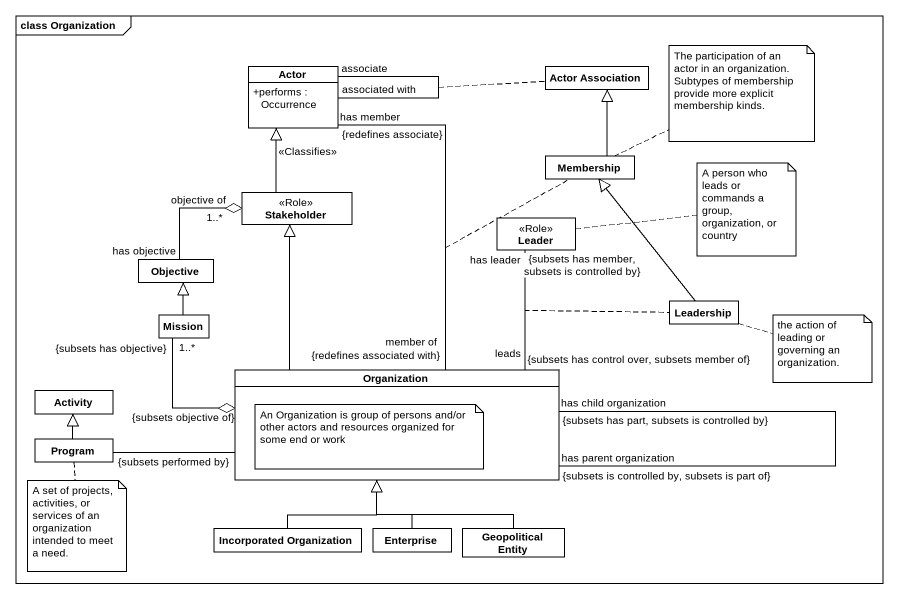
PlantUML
@startuml
mainframe class Organization
hide circle
hide empty members
skinparam classAttributeIconSize 0
class "Actor" as Actor_ {
  +performs : Occurrence
}
class "Actor Association" as Actor_Association
class Membership
class Stakeholder <<Role>>
class Leader <<Role>>
class Objective
class Mission
class Leadership
class Activity
class Organization
class Program
class "Incorporated Organization" as Incorporated_Organization
class Enterprise
class "Geopolitical Entity" as Geopolitical_Entity
Actor_ "associated with" -- "associate" Actor_
(Actor_, Actor_) .. Actor_Association
Membership -up-|> Actor_Association
Stakeholder -up-|> Actor_ : <<Classifies>>
Stakeholder "objective of\n1..*" o-left- "has objective" Objective
Leader "has leader\n{subsets has member, subsets is controlled by}" -- "leads\n{subsets has control over, subsets member of}" Organization
(Leader, Organization) .. Leadership
Mission -up-|> Objective
Leadership -up-|> Membership
Organization "member of\n{redefines associated with}" -up- "has member\n{redefines associate}" Actor_
(Organization, Actor_) .. Membership
Organization -up-|> Stakeholder
Organization "{subsets objective of}" o-left- "1..*\n{subsets has objective}" Mission
Organization "has child organization\n{subsets has part, subsets is controlled by}" -- "has parent organization\n{subsets is controlled by, subsets is part of}" Organization
Organization "{subsets performed by}" -left- Program
Program -up-|> Activity
Incorporated_Organization -up-|> Organization
Enterprise -up-|> Organization
Geopolitical_Entity -up-|> Organization
note right of Membership : The participation of an actor in an organization. Subtypes of membership provide more explicit membership kinds.
note right of Leader : A person who leads or commands a group, organization, or country
note right of Leadership : the action of leading or governing an organization.
note left of Organization : An Organization is group of persons and/or other actors and resources organized for some end or work
note bottom of Program : A set of projects, activities, or services of an organization intended to meet a need.
@enduml
